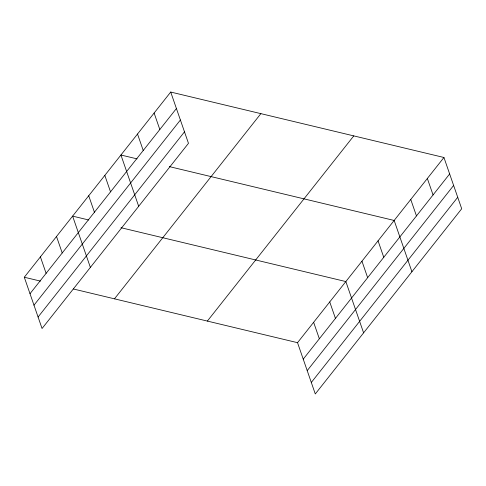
<?xml version="1.0" encoding="UTF-8"?>
<svg xmlns="http://www.w3.org/2000/svg" width="486" height="486" viewBox="0 0 486 486"><rect width="100%" height="100%" fill="white"/><g stroke="black" fill="none" stroke-linecap="round" stroke-linejoin="round"><path stroke-width="0.73" d="M170.714 92.048L188.471 143.321L42.057 328.512L24.3 277.239L170.714 92.048L443.943 157.488L461.7 208.761L315.286 393.952L297.529 342.679L443.943 157.488M30.004 293.702L176.418 108.518M33.977 305.19L180.397 119.999M38.078 317.024L184.492 131.834M114.465 298.835L260.879 113.645M207.364 321.082L353.778 135.892M303.234 359.142L449.647 173.958M307.213 370.63L453.626 185.445M311.307 382.464L457.721 197.28M137.058 158.873L120.935 155.016L138.686 206.283M169.316 166.601L394.164 220.456L411.921 271.729M88.744 219.988L72.614 216.124L90.372 267.397M120.996 227.715L345.85 281.564L363.601 332.837M24.3 277.239L40.429 281.102M73.416 289L297.529 342.679M427.352 178.477L433.056 194.947M410.755 199.467L416.459 215.93M378.059 240.825L383.758 257.288M361.955 261.195L367.653 277.664M329.739 301.94L335.443 318.403M313.634 322.309L319.338 338.772M154.123 113.038L159.821 129.501M137.526 134.027L143.23 150.49M104.83 175.385L110.529 191.849M88.725 195.755L94.424 212.218M56.51 236.494L62.214 252.963M40.405 256.869L46.109 273.332"/></g></svg>
